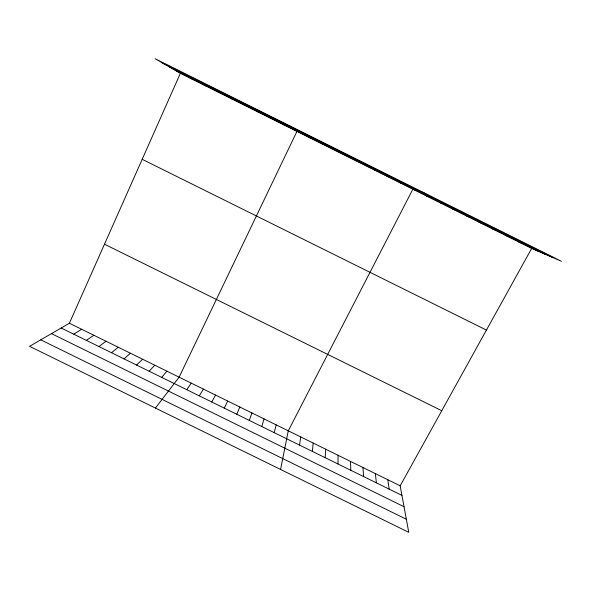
<?xml version="1.0" encoding="UTF-8"?>
<svg xmlns="http://www.w3.org/2000/svg" width="591" height="591" viewBox="0 0 591 591"><rect width="100%" height="100%" fill="white"/><g stroke="black" fill="none" stroke-linecap="round" stroke-linejoin="round"><path stroke-width="0.89" d="M337.993 463.987L338.082 455.292M325.176 457.693L325.641 449.175M312.351 451.391L313.193 443.058M299.526 445.089L300.738 436.941M280.577 469.446L288.275 430.817L412.873 189.186L424.124 192.843M274.224 432.664L276.174 424.87M261.747 426.532L264.066 418.916M249.269 420.4L251.951 412.961M236.777 414.269L239.828 407.007M531.671 248.412L400.173 485.809L408.758 532.321L29.55 346.326L69.398 323.247L180.373 73.291L155.027 58.679L561.45 261.303L531.671 248.412L180.373 73.291M224.285 408.13L227.698 401.045M211.777 401.983L215.56 395.083M199.27 395.837L203.422 389.114M186.756 389.691L191.27 383.138M155.426 408.063L179.117 377.169L296.941 131.394L289.996 125.972M161.698 377.383L166.95 371.192M149.161 371.222L154.783 365.208M136.61 365.061L142.601 359.225M124.058 358.892L130.419 353.233M111.5 352.724L118.23 347.242M98.933 346.548L106.033 341.251M86.352 340.372L93.829 335.252M73.772 334.188L81.617 329.253M361.426 163.537L362.076 163.463M374.295 169.957L375.366 170.09M387.164 176.369L388.642 176.709M400.018 182.782L401.917 183.321M426.104 195.784L428.83 196.744M439.327 202.373L442.482 203.548M452.543 208.963L456.119 210.344M465.752 215.545L469.749 217.141M478.954 222.127L483.372 223.93M492.14 228.702L496.979 230.719M505.327 235.277L510.587 237.501M518.506 241.845L524.18 244.275M69.398 323.247L400.173 485.809M61.183 328.005L401.946 495.406M51.476 333.627L404.037 506.738M40.749 339.84L406.349 519.253M104.481 244.216L441.765 410.723M142.187 159.304L486.43 330.081M162.2 62.816L553.028 257.661M169.033 66.753L544.998 254.182M175.187 70.299L537.766 251.049M188.595 76.978L193.36 79.763M201.989 83.656L206.333 86.227M215.375 90.334L219.298 92.691M228.754 96.998L232.256 99.155M242.118 103.669L245.213 105.604M255.482 110.325L258.156 112.061M268.839 116.981L271.092 118.51M282.18 123.637L284.02 124.952M308.842 136.927L309.854 137.829M322.169 143.569L322.752 144.263M335.474 150.203L335.651 150.69M387.77 479.715L389.166 489.126M375.359 473.613L376.386 482.847M362.94 467.511L363.598 476.568M350.515 461.401L350.795 470.281"/></g></svg>
